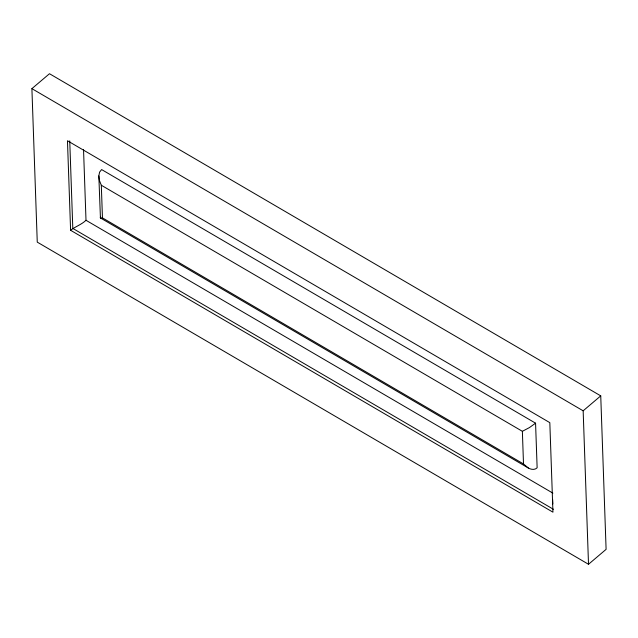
<?xml version="1.0" encoding="UTF-8"?>
<svg xmlns="http://www.w3.org/2000/svg" width="638" height="638" viewBox="0 0 638 638"><rect width="100%" height="100%" fill="white"/><g stroke="black" fill="none" stroke-linecap="round" stroke-linejoin="round"><path stroke-width="0.96" d="M98.826 175.944L99.592 172.132L101.625 169.572L535.569 423.177L537.132 467.79C534.796 470.182 530.983 469.584 528.36 468.029L100.437 217.957L98.826 175.944L99.432 180.514L101.314 185.243L102.455 217.885L523.503 463.946L528.36 468.029M552.66 499.554L552.811 503.964M100.421 217.072L100.286 217.749M83.538 149.691L86.002 220.285C81.536 224.632 75.372 226.514 70.595 230.286L552.947 512.17L549.82 422.643L67.468 140.759L70.595 230.286M31.9 88.65L49.485 73.721L600.741 395.871L606.1 549.35L588.515 564.279L37.259 242.129L31.9 88.65L583.156 410.808L588.515 564.279M535.569 423.177L529.428 427.588L522.37 431.304L101.314 185.243M583.156 410.808L600.741 395.871M102.455 217.885L100.437 217.957M86.002 220.285L552.875 493.126M553.433 509.299L72.804 228.412L69.741 140.87M522.37 431.304L523.503 463.946"/></g></svg>
